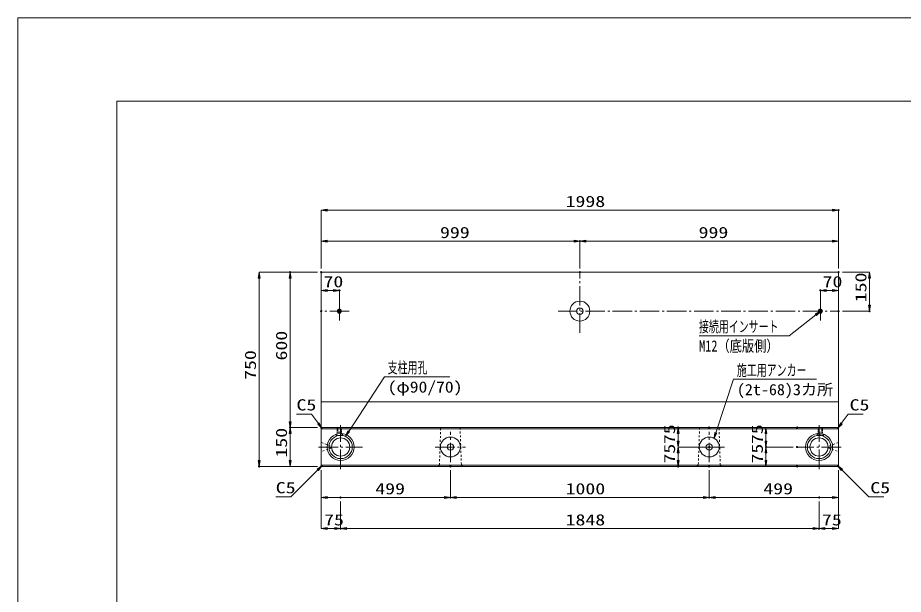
# Model space of a CAD drawing. Units: millimetres, scale not verified. Extents: x 0 to 6300, y 0 to 4455.
# Drawn here: x 0 to 3421, y 2228 to 4455 of the extents above; entities that cross this region are included whole.
import ezdxf
from ezdxf.enums import TextEntityAlignment as Align

# ---------------------------------------------------------------- set-up
doc = ezdxf.new("R2010")
doc.units = ezdxf.units.MM
doc.header["$LTSCALE"] = 10
doc.header["$PDMODE"] = 32
doc.header["$PDSIZE"] = 5
for name, pattern in [('USER1', [10.5, 7.5, -1.125, 0.75, -1.125]), ('USER2', [1.5, 0.75, -0.75]), ('USER3', [0.75, 0.5, -0.25])]:
    doc.linetypes.add(name, pattern=pattern)
for name, color, linetype, lineweight in [('0_11', 7, 'USER2', 13), ('Defpoints_2', 7, 'Continuous', 13), ('S-1', 2, 'Continuous', 13), ('S-4', 4, 'USER3', 13), ('S-Dim', 1, 'Continuous', 13), ('S-Txt', 7, 'Continuous', 13), ('TTL-FRAM', 3, 'Continuous', 13)]:
    doc.layers.add(name, color=color, linetype=linetype, lineweight=lineweight)
doc.styles.add('ＭＳ ゴシック', font='')
doc.styles.get('ＭＳ ゴシック').set_extended_font_data('MS Gothic')

# ---------------------------------------------------------------- blocks, each defined once
blk = doc.blocks.new('A$Ce0aaacc8$$Xmirror$$')
at = {"color": 2, "linetype": 'Continuous', "lineweight": 13}
blk.add_circle((-38.5, 38.5), 38.5, dxfattribs=at)
at = {"color": 4, "linetype": 'Continuous', "lineweight": 13}
blk.add_circle((-38.5, 38.5), 12.5, dxfattribs=at)

msp = doc.modelspace()

# ---------------------------------------------------------------- hatches: boundary and pattern name
at = {"layer": 'S-Dim'}
for points in [[(1195, 3715.25), (1195, 3707.75), (1172.5, 3711.5)], [(3148, 3715.25), (3148, 3707.75), (3170.5, 3711.5)], [(1195, 3595.25), (1195, 3587.75), (1172.5, 3591.5)], [(2149, 3595.25), (2149, 3587.75), (2171.5, 3591.5)], [(2194, 3595.25), (2194, 3587.75), (2171.5, 3591.5)], [(3148, 3595.25), (3148, 3587.75), (3170.5, 3591.5)], [(928.75, 3449), (936.25, 3449), (932.5, 3471.5)], [(1048.75, 3449), (1056.25, 3449), (1052.5, 3471.5)], [(3286.75, 3449), (3294.25, 3449), (3290.5, 3471.5)], [(1195, 3405.25), (1195, 3397.75), (1172.5, 3401.5)], [(1220, 3405.25), (1220, 3397.75), (1242.5, 3401.5)], [(3123, 3405.25), (3123, 3397.75), (3100.5, 3401.5)], [(3148, 3405.25), (3148, 3397.75), (3170.5, 3401.5)], [(3286.75, 3344), (3294.25, 3344), (3290.5, 3321.5)], [(1048.75, 2894), (1056.25, 2894), (1052.5, 2871.5)], [(1164.8, 2889.4), (1175, 2869), (1158.73, 2884.99)], [(3184.27, 2884.99), (3168, 2869), (3178.2, 2889.4)], [(1048.75, 2849), (1056.25, 2849), (1052.5, 2871.5)], [(1281.67, 2854.81), (1266.23, 2838.01), (1275.38, 2858.9)], [(2547.75, 2849), (2555.25, 2849), (2551.5, 2871.5)], [(2700.63, 2850.45), (2690.01, 2830.26), (2693.51, 2852.8)], [(2886.75, 2849), (2894.25, 2849), (2890.5, 2871.5)], [(2547.75, 2819), (2555.25, 2819), (2551.5, 2796.5)], [(2886.75, 2819), (2894.25, 2819), (2890.5, 2796.5)], [(2547.75, 2774), (2555.25, 2774), (2551.5, 2796.5)], [(2886.75, 2774), (2894.25, 2774), (2890.5, 2796.5)], [(928.75, 2744), (936.25, 2744), (932.5, 2721.5)], [(1048.75, 2744), (1056.25, 2744), (1052.5, 2721.5)], [(2547.75, 2744), (2555.25, 2744), (2551.5, 2721.5)], [(2886.75, 2744), (2894.25, 2744), (2890.5, 2721.5)], [(1156.44, 2710.74), (1175, 2724), (1161.74, 2705.44)], [(3181.26, 2705.44), (3168, 2724), (3186.56, 2710.74)], [(1195, 2605.25), (1195, 2597.75), (1172.5, 2601.5)], [(1649, 2605.25), (1649, 2597.75), (1671.5, 2601.5)], [(1694, 2605.25), (1694, 2597.75), (1671.5, 2601.5)], [(2649, 2605.25), (2649, 2597.75), (2671.5, 2601.5)], [(2694, 2605.25), (2694, 2597.75), (2671.5, 2601.5)], [(3148, 2605.25), (3148, 2597.75), (3170.5, 2601.5)], [(1195, 2485.25), (1195, 2477.75), (1172.5, 2481.5)], [(1225, 2485.25), (1225, 2477.75), (1247.5, 2481.5)], [(1270, 2485.25), (1270, 2477.75), (1247.5, 2481.5)], [(3073, 2485.25), (3073, 2477.75), (3095.5, 2481.5)], [(3118, 2485.25), (3118, 2477.75), (3095.5, 2481.5)], [(3148, 2485.25), (3148, 2477.75), (3170.5, 2481.5)]]:
    msp.add_hatch(color=256, dxfattribs=at).paths.add_polyline_path(points)
at = {"layer": 'S-Txt'}
msp.add_hatch(color=256, dxfattribs=at).paths.add_polyline_path([(3080.53, 3310.47), (3100.5, 3321.5), (3085.19, 3304.59)])

# ---------------------------------------------------------------- linework, layer by layer
at = {"layer": '0_11'}
for p, q in [((1629, 2726.5), (1634, 2871.5)), ((1709, 2871.5), (1714, 2726.5)), ((2634, 2871.5), (2629, 2726.5)), ((2714, 2726.5), (2709, 2871.5)), ((1624, 2721.5), (1629, 2726.5)), ((1629, 2726.5), (1714, 2726.5)), ((1714, 2726.5), (1719, 2721.5)), ((2629, 2726.5), (2624, 2721.5)), ((2714, 2726.5), (2629, 2726.5)), ((2719, 2721.5), (2714, 2726.5))]:
    msp.add_line(p, q, dxfattribs=at)
at = {"layer": '0_11', "color": 2, "linetype": 'Continuous'}
msp.add_circle((1671.5, 2796.5), 38.5, dxfattribs=at)
at = {"layer": '0_11', "color": 4, "linetype": 'Continuous'}
msp.add_circle((1671.5, 2796.5), 12.5, dxfattribs=at)
at = {"layer": 'Defpoints_2'}
for p, q in [((6300, 4455), (0, 4455)), ((0, 4455), (0, 0))]:
    msp.add_line(p, q, dxfattribs=at)
for p in [(3170.5, 3711.5), (2171.5, 3591.5), (2171.5, 3591.5), (1052.5, 3471.5), (1172.5, 3471.5), (1172.5, 3471.5), (1172.5, 3471.5), (1172.5, 3471.5), (2171.5, 3471.5), (2171.5, 3471.5), (3170.5, 3471.5), (3170.5, 3471.5), (3170.5, 3471.5), (1242.5, 3401.5), (3100.5, 3401.5), (1172.5, 3321.5), (1242.5, 3321.5), (3100.5, 3321.5), (3170.5, 3321.5), (3170.5, 3321.5), (3290.5, 3321.5), (1052.5, 2871.5), (1172.5, 2871.5), (1172.5, 2871.5), (2551.5, 2871.5), (2671.5, 2871.5), (3010.5, 2871.5), (2671.5, 2796.5), (2671.5, 2796.5), (2890.5, 2796.5), (2890.5, 2796.5), (3010.5, 2796.5), (3010.5, 2796.5), (932.5, 2721.5), (1172.5, 2721.5), (1172.5, 2721.5), (1172.5, 2721.5), (1172.5, 2721.5), (1671.5, 2721.5), (1671.5, 2721.5), (2551.5, 2721.5), (2671.5, 2721.5), (2671.5, 2721.5), (2671.5, 2721.5), (3010.5, 2721.5), (3170.5, 2721.5), (3170.5, 2721.5), (1247.5, 2601.5), (1247.5, 2601.5), (1671.5, 2601.5), (2671.5, 2601.5), (2671.5, 2601.5), (3095.5, 2601.5), (3095.5, 2601.5), (1247.5, 2481.5), (3095.5, 2481.5), (3095.5, 2481.5)]:
    msp.add_point(p, dxfattribs=at)
at = {"layer": 'S-1'}
for p, q in [((3170.5, 3471.5), (1172.5, 3471.5)), ((1172.5, 3471.5), (1172.5, 2726.5)), ((3170.5, 2726.5), (3170.5, 3471.5)), ((1172.5, 2971.5), (3170.5, 2971.5)), ((1177.5, 2871.5), (1172.5, 2866.5)), ((1172.5, 2866.5), (3170.5, 2866.5)), ((1177.5, 2871.5), (3165.5, 2871.5)), ((3165.5, 2871.5), (3170.5, 2866.5)), ((1172.5, 2726.5), (1177.5, 2721.5)), ((1172.5, 2726.5), (3170.5, 2726.5)), ((1177.5, 2721.5), (3165.5, 2721.5)), ((3165.5, 2721.5), (3170.5, 2726.5))]:
    msp.add_line(p, q, dxfattribs=at)
at = {"layer": 'S-1', "linetype": 'USER2'}
for p, q in [((1172.5, 2814), (1212.37, 2799)), ((1172.5, 2779), (1172.5, 2814)), ((3170.5, 2814), (3130.63, 2799)), ((3170.5, 2779), (3170.5, 2814)), ((1212.37, 2794), (1172.5, 2779)), ((1212.37, 2799), (1212.37, 2794)), ((3130.63, 2799), (3130.63, 2794)), ((3130.63, 2794), (3170.5, 2779))]:
    msp.add_line(p, q, dxfattribs=at)
at = {"layer": 'S-1'}
for centre, radius in [((1247.5, 2796.5), 52.5), ((1247.5, 2796.5), 45), ((3095.5, 2796.5), 52.5), ((3095.5, 2796.5), 45), ((1247.5, 2796.5), 35), ((3095.5, 2796.5), 35)]:
    msp.add_circle(centre, radius, dxfattribs=at)
at = {"layer": 'S-4'}
for p, q in [((1229.75, 2844.5), (1229.75, 2842.5)), ((1232.25, 2845.5), (1230.75, 2845.5)), ((1230.75, 2841.5), (1254.25, 2841.5)), ((1234.75, 2871.5), (1234.25, 2871)), ((1234.25, 2871), (1234.25, 2847.5)), ((1250.25, 2871.5), (1234.75, 2871.5)), ((1236.5, 2871.5), (1236.5, 2854.45)), ((1236.5, 2854.45), (1237.45, 2853.5)), ((1237.45, 2853.5), (1247.55, 2853.5)), ((1247.55, 2853.5), (1248.5, 2854.45)), ((1248.5, 2854.45), (1248.5, 2871.5)), ((1250.75, 2871), (1250.25, 2871.5)), ((1250.75, 2847.5), (1250.75, 2871)), ((1254.25, 2845.5), (1252.75, 2845.5)), ((1255.25, 2842.5), (1255.25, 2844.5)), ((3087.75, 2842.5), (3087.75, 2844.5)), ((3088.75, 2845.5), (3090.25, 2845.5)), ((3112.25, 2841.5), (3088.75, 2841.5)), ((3110.75, 2845.5), (3090.25, 2845.5)), ((3092.25, 2871), (3092.75, 2871.5)), ((3092.25, 2847.5), (3092.25, 2871)), ((3092.75, 2871.5), (3108.25, 2871.5)), ((3094.5, 2854.45), (3094.5, 2871.5)), ((3095.45, 2853.5), (3094.5, 2854.45)), ((3105.55, 2853.5), (3095.45, 2853.5)), ((3106.5, 2854.45), (3105.55, 2853.5)), ((3106.5, 2871.5), (3106.5, 2854.45)), ((3108.25, 2871.5), (3108.75, 2871)), ((3108.75, 2871), (3108.75, 2847.5)), ((3110.75, 2845.5), (3112.25, 2845.5)), ((3113.25, 2844.5), (3113.25, 2842.5))]:
    msp.add_line(p, q, dxfattribs=at)
at = {"layer": 'S-4', "linetype": 'Continuous'}
for centre, radius in [((1242.5, 3321.5), 8.25), ((1242.5, 3321.5), 6), ((3100.5, 3321.5), 8.25), ((3100.5, 3321.5), 6)]:
    msp.add_circle(centre, radius, dxfattribs=at)
at = {"layer": 'S-4'}
for centre, radius, start, end in [((1230.75, 2844.5), 1, 90, 180), ((1230.75, 2842.5), 1, 180, 270), ((1232.25, 2847.5), 2, 270, 0), ((1252.75, 2847.5), 2, 180, 270), ((1254.25, 2844.5), 1, 0, 90), ((1254.25, 2842.5), 1, 270, 0), ((3088.75, 2844.5), 1, 90, 180), ((3088.75, 2842.5), 1, 180, 270), ((3090.25, 2847.5), 2, 270, 0), ((3110.75, 2847.5), 2, 180, 270), ((3112.25, 2844.5), 1, 0, 90), ((3112.25, 2842.5), 1, 270, 0)]:
    msp.add_arc(centre, radius, start, end, dxfattribs=at)
at = {"layer": 'S-Dim'}
for p, q in [((1172.5, 3486.5), (1172.5, 3711.5)), ((1195, 3711.5), (3148, 3711.5)), ((3170.5, 3486.5), (3170.5, 3711.5)), ((1172.5, 3486.5), (1172.5, 3591.5)), ((1195, 3591.5), (2149, 3591.5)), ((2171.5, 3486.5), (2171.5, 3591.5)), ((2171.5, 3486.5), (2171.5, 3591.5)), ((3148, 3591.5), (2194, 3591.5)), ((3170.5, 3486.5), (3170.5, 3591.5)), ((1157.5, 3471.5), (932.5, 3471.5)), ((1157.5, 3471.5), (1052.5, 3471.5)), ((3185.5, 3471.5), (3290.5, 3471.5)), ((932.5, 3449), (932.5, 2744)), ((1052.5, 2894), (1052.5, 3449)), ((3290.5, 3449), (3290.5, 3344)), ((1172.5, 3336.5), (1172.5, 3401.5)), ((1195, 3401.5), (1220, 3401.5)), ((1242.5, 3336.5), (1242.5, 3401.5)), ((3100.5, 3336.5), (3100.5, 3401.5)), ((3148, 3401.5), (3123, 3401.5)), ((3170.5, 3336.5), (3170.5, 3401.5)), ((3185.5, 3321.5), (3290.5, 3321.5)), ((1278.52, 2856.86), (1416.23, 3068.01)), ((1416.23, 3068.01), (1421.63, 3068.01)), ((1421.63, 3068.01), (1669.13, 3068.01)), ((2697.07, 2851.62), (2765.23, 3058.01)), ((2765.23, 3058.01), (2770.63, 3058.01)), ((2770.63, 3058.01), (3085.33, 3058.01)), ((1076.8, 2924), (1129.6, 2924)), ((1135, 2924), (1129.6, 2924)), ((1161.77, 2887.2), (1135, 2924)), ((3181.23, 2887.2), (3208, 2924)), ((3208, 2924), (3213.4, 2924)), ((3213.4, 2924), (3266.2, 2924)), ((1157.5, 2871.5), (1052.5, 2871.5)), ((1157.5, 2871.5), (1052.5, 2871.5)), ((1052.5, 2744), (1052.5, 2849)), ((2656.5, 2871.5), (2551.5, 2871.5)), ((2551.5, 2819), (2551.5, 2849)), ((2995.5, 2871.5), (2890.5, 2871.5)), ((2890.5, 2849), (2890.5, 2819)), ((2656.5, 2796.5), (2551.5, 2796.5)), ((2656.5, 2796.5), (2551.5, 2796.5)), ((2551.5, 2774), (2551.5, 2744)), ((2995.5, 2796.5), (2890.5, 2796.5)), ((2995.5, 2796.5), (2890.5, 2796.5)), ((2890.5, 2744), (2890.5, 2774)), ((1157.5, 2721.5), (932.5, 2721.5)), ((1157.5, 2721.5), (1052.5, 2721.5)), ((1159.09, 2708.09), (1055, 2604)), ((1172.5, 2706.5), (1172.5, 2601.5)), ((1172.5, 2706.5), (1172.5, 2481.5)), ((1671.5, 2706.5), (1671.5, 2601.5)), ((1671.5, 2706.5), (1671.5, 2601.5)), ((2656.5, 2721.5), (2551.5, 2721.5)), ((2671.5, 2706.5), (2671.5, 2601.5)), ((2671.5, 2706.5), (2671.5, 2601.5)), ((2995.5, 2721.5), (2890.5, 2721.5)), ((3170.5, 2706.5), (3170.5, 2601.5)), ((3170.5, 2706.5), (3170.5, 2481.5)), ((3183.91, 2708.09), (3288, 2604)), ((996.8, 2604), (1049.6, 2604)), ((1055, 2604), (1049.6, 2604)), ((1195, 2601.5), (1649, 2601.5)), ((1694, 2601.5), (2649, 2601.5)), ((3148, 2601.5), (2694, 2601.5)), ((3288, 2604), (3293.4, 2604)), ((3293.4, 2604), (3346.2, 2604)), ((1247.5, 2586.5), (1247.5, 2481.5)), ((1247.5, 2586.5), (1247.5, 2481.5)), ((3095.5, 2586.5), (3095.5, 2481.5)), ((3095.5, 2586.5), (3095.5, 2481.5)), ((1195, 2481.5), (1225, 2481.5)), ((1270, 2481.5), (3073, 2481.5)), ((3148, 2481.5), (3118, 2481.5))]:
    msp.add_line(p, q, dxfattribs=at)
at = {"layer": 'S-Dim', "linetype": 'USER1'}
for p, q in [((2171.5, 3238), (2171.5, 3471.5)), ((1242.5, 3359.75), (1242.5, 3283.25)), ((3100.5, 3359.75), (3100.5, 3283.25)), ((1280.75, 3321.5), (1172.5, 3321.5)), ((2088, 3321.5), (3170.5, 3321.5)), ((1247.5, 2711.5), (1247.5, 2881.5)), ((3095.5, 2711.5), (3095.5, 2881.5)), ((1671.5, 2738), (1671.5, 2855)), ((2671.5, 2738), (2671.5, 2855)), ((1162.5, 2796.5), (1332.5, 2796.5)), ((1613, 2796.5), (1730, 2796.5)), ((2730, 2796.5), (2613, 2796.5)), ((3180.5, 2796.5), (3010.5, 2796.5))]:
    msp.add_line(p, q, dxfattribs=at)
at = {"layer": 'S-Dim'}
for points in [[(1195, 3715.25), (1195, 3707.75), (1172.5, 3711.5)], [(3148, 3715.25), (3148, 3707.75), (3170.5, 3711.5)], [(1195, 3595.25), (1195, 3587.75), (1172.5, 3591.5)], [(2149, 3595.25), (2149, 3587.75), (2171.5, 3591.5)], [(2194, 3595.25), (2194, 3587.75), (2171.5, 3591.5)], [(3148, 3595.25), (3148, 3587.75), (3170.5, 3591.5)], [(928.75, 3449), (936.25, 3449), (932.5, 3471.5)], [(1048.75, 3449), (1056.25, 3449), (1052.5, 3471.5)], [(3286.75, 3449), (3294.25, 3449), (3290.5, 3471.5)], [(1195, 3405.25), (1195, 3397.75), (1172.5, 3401.5)], [(1220, 3405.25), (1220, 3397.75), (1242.5, 3401.5)], [(3123, 3405.25), (3123, 3397.75), (3100.5, 3401.5)], [(3148, 3405.25), (3148, 3397.75), (3170.5, 3401.5)], [(3286.75, 3344), (3294.25, 3344), (3290.5, 3321.5)], [(1048.75, 2894), (1056.25, 2894), (1052.5, 2871.5)], [(1164.8, 2889.4), (1175, 2869), (1158.73, 2884.99)], [(3184.27, 2884.99), (3168, 2869), (3178.2, 2889.4)], [(1048.75, 2849), (1056.25, 2849), (1052.5, 2871.5)], [(1281.67, 2854.81), (1266.23, 2838.01), (1275.38, 2858.9)], [(2547.75, 2849), (2555.25, 2849), (2551.5, 2871.5)], [(2700.63, 2850.45), (2690.01, 2830.26), (2693.51, 2852.8)], [(2886.75, 2849), (2894.25, 2849), (2890.5, 2871.5)], [(2547.75, 2819), (2555.25, 2819), (2551.5, 2796.5)], [(2886.75, 2819), (2894.25, 2819), (2890.5, 2796.5)], [(2547.75, 2774), (2555.25, 2774), (2551.5, 2796.5)], [(2886.75, 2774), (2894.25, 2774), (2890.5, 2796.5)], [(928.75, 2744), (936.25, 2744), (932.5, 2721.5)], [(1048.75, 2744), (1056.25, 2744), (1052.5, 2721.5)], [(2547.75, 2744), (2555.25, 2744), (2551.5, 2721.5)], [(2886.75, 2744), (2894.25, 2744), (2890.5, 2721.5)], [(1156.44, 2710.74), (1175, 2724), (1161.74, 2705.44)], [(3181.26, 2705.44), (3168, 2724), (3186.56, 2710.74)], [(1195, 2605.25), (1195, 2597.75), (1172.5, 2601.5)], [(1649, 2605.25), (1649, 2597.75), (1671.5, 2601.5)], [(1694, 2605.25), (1694, 2597.75), (1671.5, 2601.5)], [(2649, 2605.25), (2649, 2597.75), (2671.5, 2601.5)], [(2694, 2605.25), (2694, 2597.75), (2671.5, 2601.5)], [(3148, 2605.25), (3148, 2597.75), (3170.5, 2601.5)], [(1195, 2485.25), (1195, 2477.75), (1172.5, 2481.5)], [(1225, 2485.25), (1225, 2477.75), (1247.5, 2481.5)], [(1270, 2485.25), (1270, 2477.75), (1247.5, 2481.5)], [(3073, 2485.25), (3073, 2477.75), (3095.5, 2481.5)], [(3118, 2485.25), (3118, 2477.75), (3095.5, 2481.5)], [(3148, 2485.25), (3148, 2477.75), (3170.5, 2481.5)]]:
    msp.add_lwpolyline(points, close=True, dxfattribs=at)
at = {"layer": 'S-Txt'}
for p, q in [((3082.86, 3307.53), (2980.5, 3226.5)), ((2632.29, 3226.5), (2975.1, 3226.5)), ((2980.5, 3226.5), (2975.1, 3226.5))]:
    msp.add_line(p, q, dxfattribs=at)
msp.add_lwpolyline([(3080.53, 3310.47), (3100.5, 3321.5), (3085.19, 3304.59)], close=True, dxfattribs=at)
at = {"layer": 'TTL-FRAM'}
for p, q in [((382.5, 127.5), (382.5, 4132.5)), ((382.5, 4132.5), (6007.5, 4132.5))]:
    msp.add_line(p, q, dxfattribs=at)

# ---------------------------------------------------------------- block references
at = {"layer": '0_11'}
for p in [(2210, 3283), (2710, 2758)]:
    msp.add_blockref('A$Ce0aaacc8$$Xmirror$$', p, dxfattribs=at)

# ---------------------------------------------------------------- texts
at = {"layer": 'S-Dim', "style": 'ＭＳ ゴシック'}
for s, width, p in [('1998', 1.3, (2116.3, 3710.67)), ('999', 1.3, (1631.2, 3590.67)), ('999', 1.3, (2630.2, 3590.67)), ('70', 1.3, (1181.1, 3400.67)), ('70', 1.3, (3109.1, 3400.67)), ('支柱用孔', 0.65, (1429.13, 3068.68)), ('施工用アンカー', 0.65, (2778.13, 3058.68)), ('(φ90/70)', 1.15, (1429.13, 2993.68)), ('(2t-68)3カ所', 1.05, (2778.13, 2983.68)), ('C5', 1.3, (1076.8, 2924.67)), ('C5', 1.3, (3213.4, 2924.67)), ('C5', 1.3, (996.8, 2604.67)), ('499', 1.3, (1381.2, 2600.67)), ('1000', 1.3, (2116.3, 2600.67)), ('499', 1.3, (2880.2, 2600.67)), ('C5', 1.3, (3293.4, 2604.67)), ('75', 1.3, (1183.6, 2480.67)), ('1848', 1.3, (2116.3, 2480.67)), ('75', 1.3, (3106.6, 2480.67))]:
    msp.add_text(s, height=43.3, dxfattribs=dict(at, width=width)).set_placement(p, align=Align.BOTTOM_LEFT)
at = {"layer": 'S-Dim', "style": 'ＭＳ ゴシック', "width": 1.3}
for s, p in [('150', (3291.33, 3355.7)), ('600', (1053.33, 3130.7)), ('750', (933.33, 3055.7)), ('75', (2552.33, 2807.6)), ('75', (2891.33, 2807.6)), ('150', (1053.33, 2755.7)), ('75', (2552.33, 2732.6)), ('75', (2891.33, 2732.6))]:
    msp.add_text(s, height=43.3, rotation=90, dxfattribs=at).set_placement(p, align=Align.BOTTOM_LEFT)
at = {"layer": 'S-Txt', "style": 'ＭＳ ゴシック'}
for s, width, p in [('接続用インサート', 0.65, (2631.6, 3227.17)), ('M12（底版側）', 0.8, (2632.29, 3152.17))]:
    msp.add_text(s, height=43.3, dxfattribs=dict(at, width=width)).set_placement(p, align=Align.BOTTOM_LEFT)

doc.saveas('drawing.dxf')
